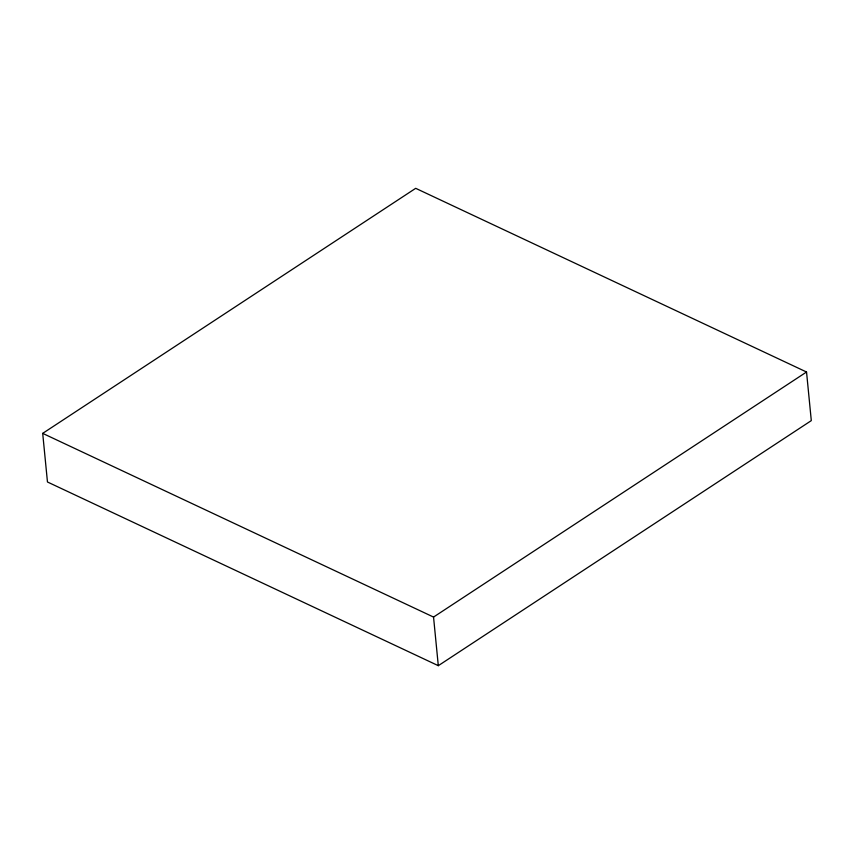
<?xml version="1.0" encoding="UTF-8"?>
<svg xmlns="http://www.w3.org/2000/svg" width="854" height="854" viewBox="0 0 854 854"><rect width="100%" height="100%" fill="white"/><g stroke="black" fill="none" stroke-linecap="round" stroke-linejoin="round"><path stroke-width="1.28" d="M42.7 433.373L415.695 188.318L806.539 372.013L811.3 420.627L438.305 665.682L47.461 481.987L42.7 433.373L433.544 617.068L806.539 372.013M433.544 617.068L438.305 665.682"/></g></svg>
